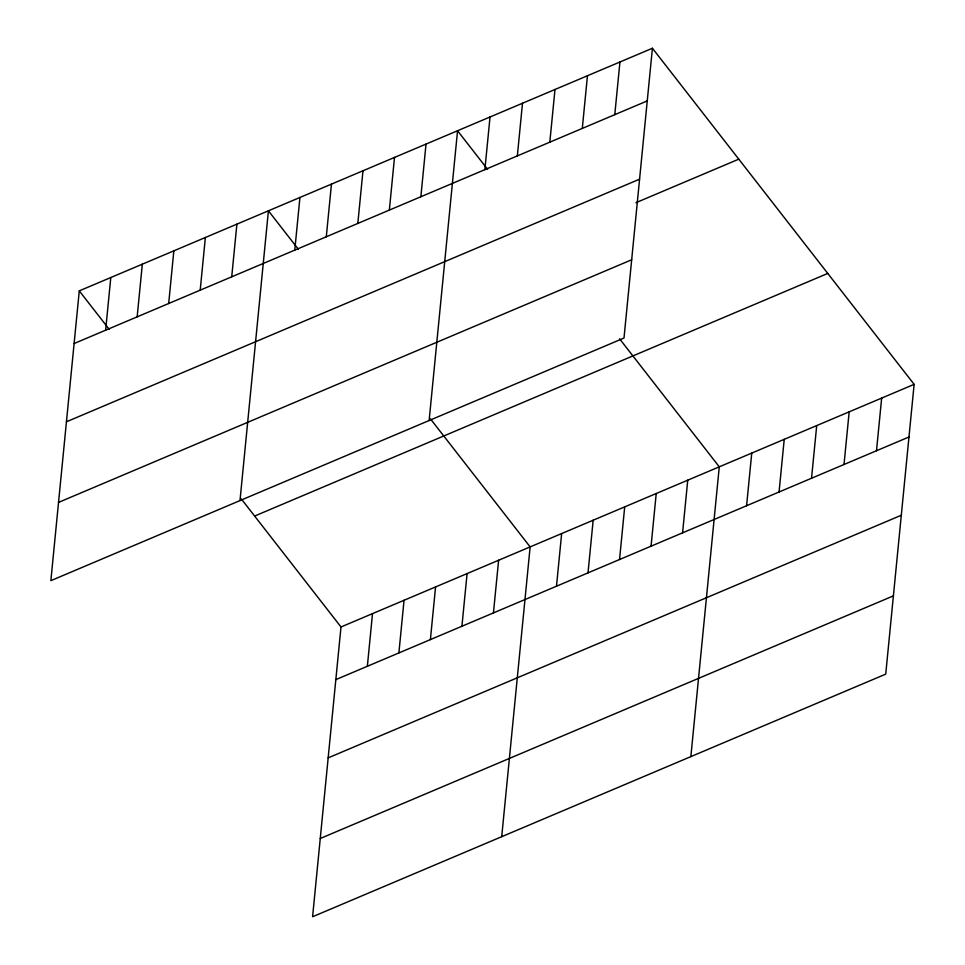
<?xml version="1.0" encoding="UTF-8"?>
<svg xmlns="http://www.w3.org/2000/svg" width="965" height="965" viewBox="0 0 965 965"><rect width="100%" height="100%" fill="white"/><g stroke="black" fill="none" stroke-linecap="round" stroke-linejoin="round"><path stroke-width="1.45" d="M79.275 290.875L50.868 580.653L624.005 338.027L652.412 48.25L79.275 290.875L109.274 329.403M105.631 330.199L110.794 277.534M137.163 316.846L142.325 264.193M168.682 303.505L173.845 250.84M200.201 290.163L205.364 237.499M231.721 276.81L236.895 224.157M239.996 500.594L268.415 210.804L298.414 249.332M294.771 250.128L299.934 197.463M326.291 236.787L331.453 184.122M357.822 223.434L362.985 170.781M241.286 498.917L340.995 626.973L312.588 916.75L885.725 674.125L914.132 384.347L652.412 48.25M389.341 210.093L394.504 157.428M367.351 666.284L372.514 613.619M420.861 196.751L426.023 144.087M398.883 652.943L404.046 600.278M429.135 420.523L457.555 130.745L487.554 169.273M430.402 639.602L435.565 586.937M484.864 169.659L490.027 116.994M461.921 626.249L467.084 573.596M517.337 155.908L522.499 103.243M493.441 612.908L498.616 560.243M549.821 142.157L554.984 89.492M501.716 836.679L530.135 546.902L430.414 418.846M582.293 128.405L587.456 75.752M556.491 586.225L561.654 533.561M614.777 114.666L619.94 62.001M588.011 572.872L593.173 520.219M619.542 559.531L624.705 506.866M651.061 546.19L656.224 493.525M682.581 532.837L687.743 480.184M690.856 756.62L719.275 466.831L619.554 338.787M746.584 505.744L751.747 453.092M779.057 492.005L784.231 439.34M811.541 478.254L816.704 425.589M844.013 464.503L849.176 411.838M876.497 450.752L881.66 398.087M74.112 343.54L647.25 100.915M66.44 421.789L639.578 179.164M635.935 202.698L738.78 159.165M58.539 502.403L631.677 259.778M254.627 516.058L827.765 273.433M340.995 626.973L914.132 384.347M335.832 679.625L908.97 437M328.16 757.875L901.298 515.25M320.259 838.501L893.397 595.875"/></g></svg>
